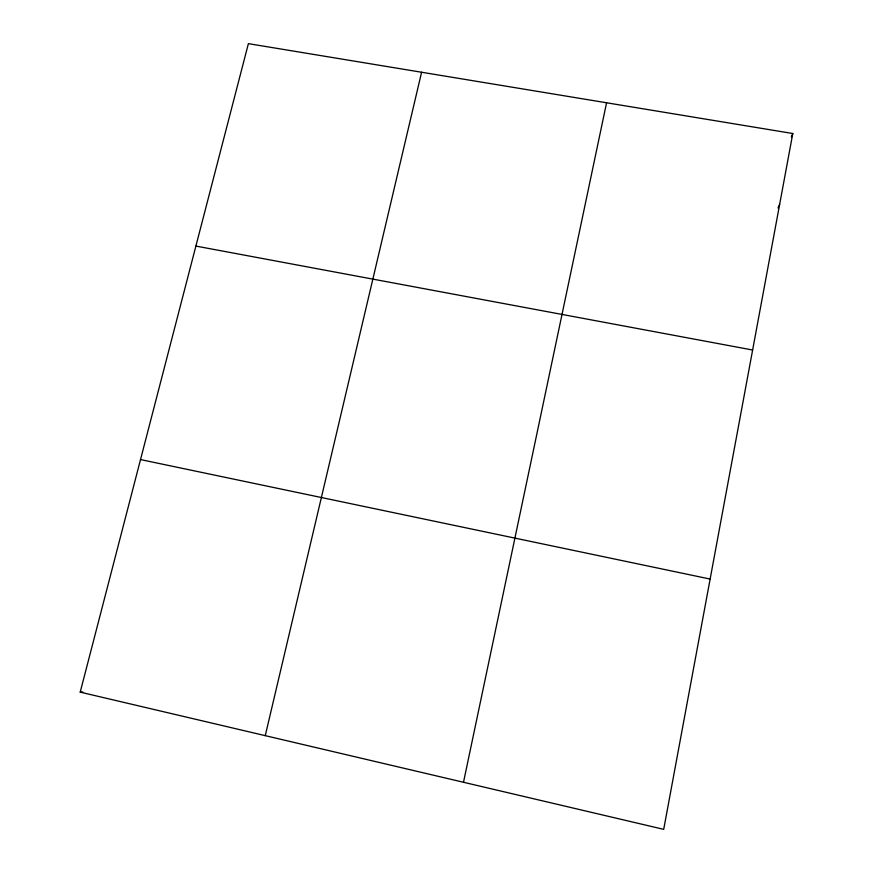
<?xml version="1.0" encoding="UTF-8"?>
<svg xmlns="http://www.w3.org/2000/svg" width="873" height="873" viewBox="0 0 873 873"><rect width="100%" height="100%" fill="white"/><g stroke="black" fill="none" stroke-linecap="round" stroke-linejoin="round"><path stroke-width="1.31" d="M792.793 133.514L663.698 829.35L80.207 692.136L248.39 43.65L792.793 133.514L791.353 136.985M463.498 782.273L606.582 102.774M265.261 735.655L421.604 72.241M778.007 208.003L779.654 204.347M80.207 692.136L82.848 691.994M195.89 246.077L752.624 350.018M140.52 459.58L710.131 579.061"/></g></svg>
